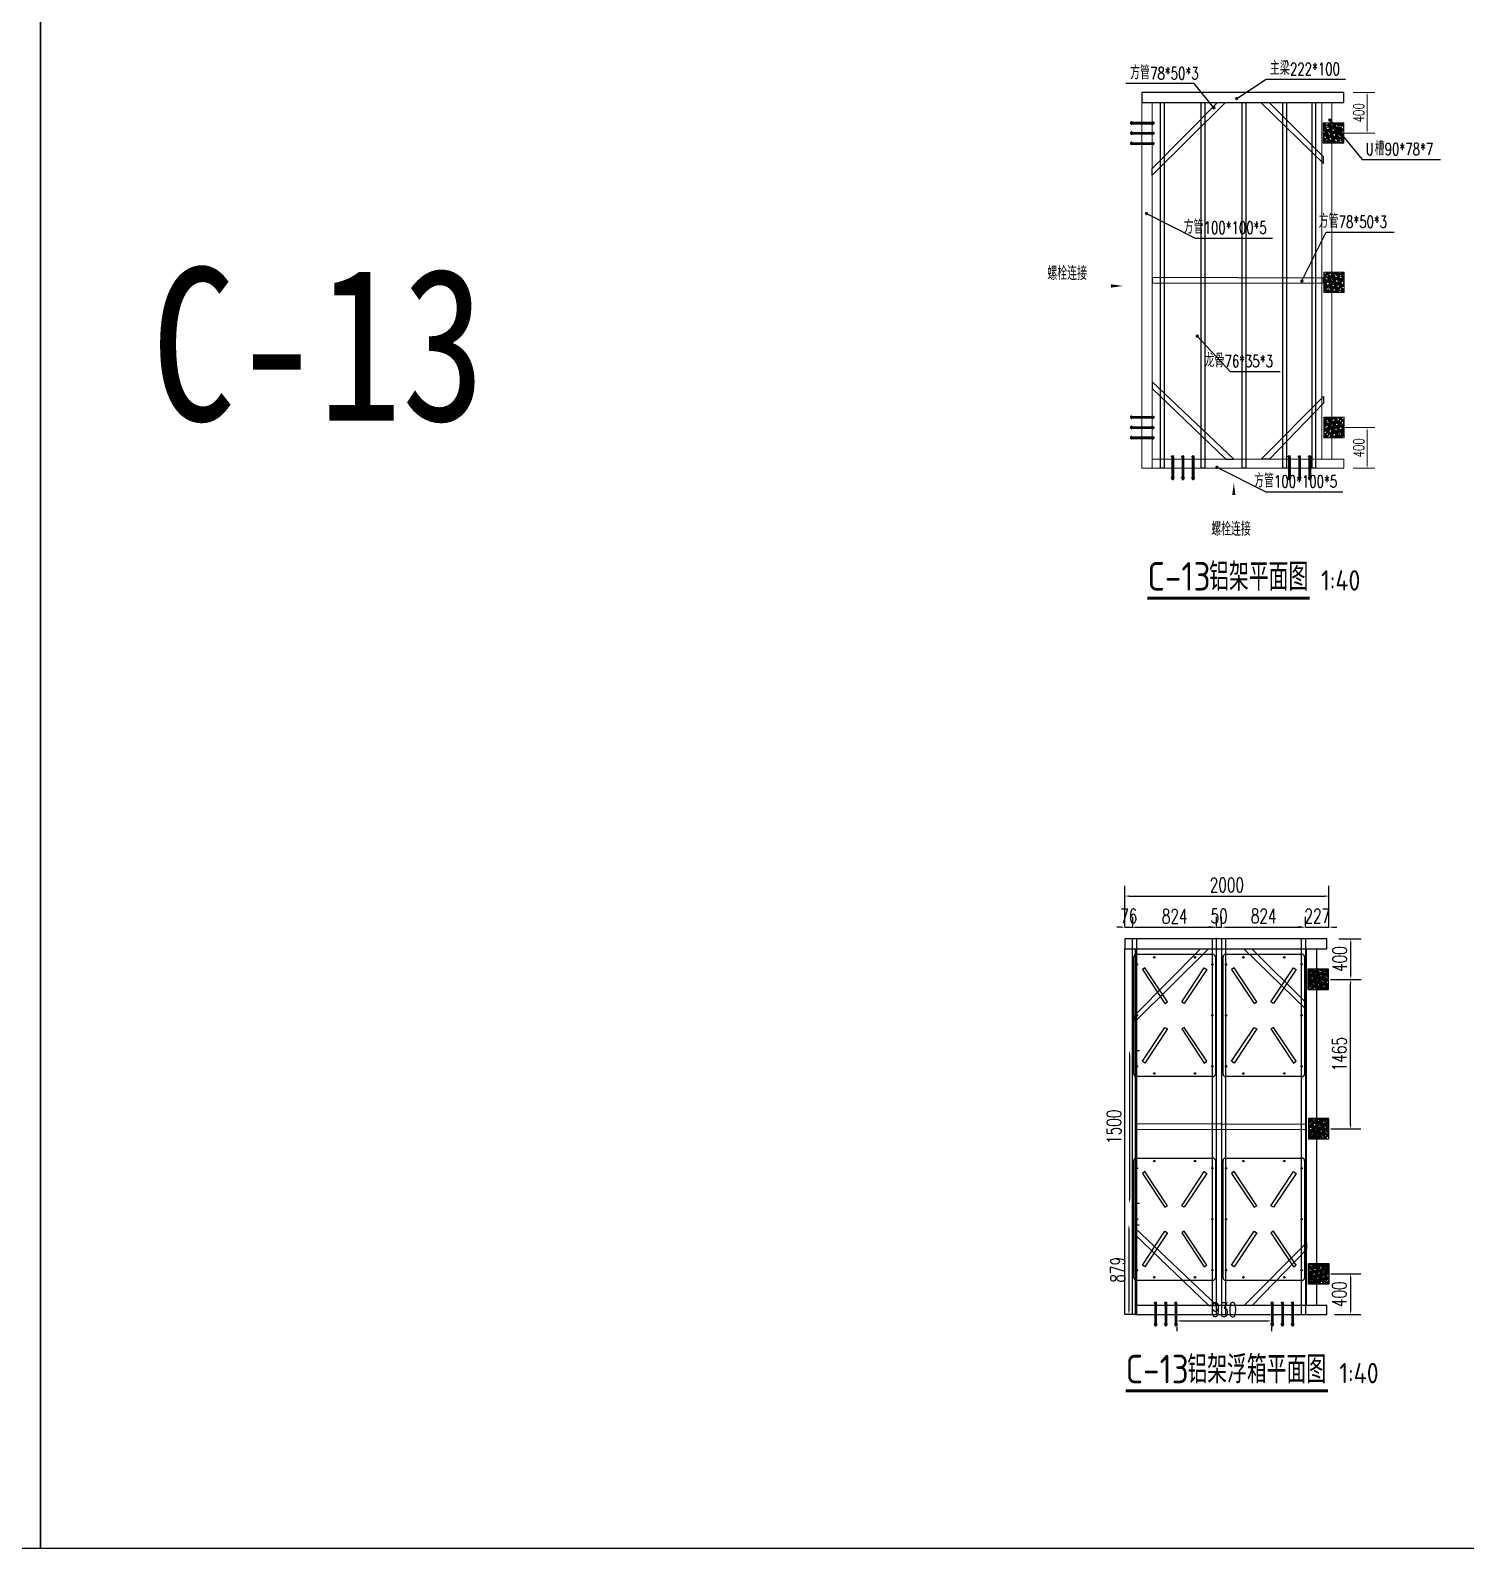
# Model space of a CAD drawing. Extents: x -89702 to 926017, y -610001 to -56924.
# Drawn here: x 24599 to 38678, y -610001 to -595101 of the extents above; entities that cross this region are included whole.
import ezdxf

# ---------------------------------------------------------------- set-up
doc = ezdxf.new("R2010")
doc.units = 0
doc.header["$LTSCALE"] = 10
doc.header["$MEASUREMENT"] = 0
for name, color, linetype in [('BJ02', 2, 'Continuous'), ('DIM_LEAD', 3, 'Continuous'), ('DIM_SYMB', 3, 'Continuous'), ('PUB_TEXT', 7, 'Continuous'), ('W-FLOAT_BOWL浮筒', 253, 'Continuous'), ('W-STEEL_FRAME钢架', 3, 'Continuous'), ('W-STEEL_KEEL钢龙骨', 5, 'Continuous'), ('浮箱U槽', 5, 'Continuous'), ('螺栓孔位', 2, 'Continuous')]:
    doc.layers.add(name, color=color, linetype=linetype)
doc.layers.add('文字标注', color=7, linetype='Continuous', lineweight=18)
doc.styles.add('_TCH_DIM', font='SIMPLEX', dxfattribs={"bigfont": 'GBCBIG'})
doc.styles.get("Standard").update_dxf_attribs({"font": 'gbenor.shx', "bigfont": 'gbcbig.shx'})
doc.styles.add('STANDARD_T3', font='simplex.shx', dxfattribs={"width": 0.7, "bigfont": 'gbcbig.shx'})
doc.styles.add('黑体', font='simhei.ttf', dxfattribs={"width": 0.8})
doc.dimstyles.new('W&&30', dxfattribs={"dimtxt": 105, "dimasz": 30, "dimexe": 75, "dimexo": 90, "dimgap": 30, "dimtad": 1, "dimdec": 0, "dimzin": 0, "dimdsep": 46, "dimtxsty": 'STANDARD_T3', "dimcen": 0.09, "dimclrd": 1, "dimclre": 1, "dimclrt": 7, "dimazin": 2, "dimtfac": 1, "dimtdec": 0, "dimtix": 1, "dimtmove": 2, "dimatfit": 3, "dimfxl": 0, "dimtolj": 1, "dimtzin": 0, "dimarcsym": 0})
doc.dimstyles.new('W&&40', dxfattribs={"dimtxt": 140, "dimasz": 40, "dimexe": 100, "dimexo": 120, "dimgap": 40, "dimtad": 1, "dimdec": 0, "dimzin": 0, "dimdsep": 46, "dimtxsty": 'STANDARD_T3', "dimcen": 0.09, "dimclrd": 1, "dimclre": 1, "dimclrt": 7, "dimazin": 2, "dimtfac": 1, "dimtdec": 0, "dimtix": 1, "dimtmove": 2, "dimatfit": 3, "dimfxl": 0, "dimtolj": 1, "dimtzin": 0, "dimarcsym": 0})

# ---------------------------------------------------------------- blocks, each defined once
blk = doc.blocks.new('01')
h = blk.add_hatch()
h.set_pattern_fill('HOUND', color=77, scale=5)
h.set_pattern_definition([(0, (0, 0), (31.75, 7.9375), [127, -63.5]), (90, (0, 0), (-7.9375, -31.75), [127, -63.5])])
h.paths.add_polyline_path([(50227, 12928), (50227, 12728), (50427, 12728), (50427, 12928)])
h.paths.add_polyline_path([(50382, 12893, -1), (50402, 12893, -1)], flags=16)
h.paths.add_polyline_path([(50252, 12893, -1), (50272, 12893, -1)], flags=16)
h.paths.add_polyline_path([(50402, 12763, -1), (50382, 12763, -1)], flags=16)
h.paths.add_polyline_path([(50272, 12763, -1), (50252, 12763, -1)], flags=16)
at = {"color": 251}
blk.add_lwpolyline([(50227, 12928), (50427, 12928), (50427, 12728), (50227, 12728)], close=True, dxfattribs=at)
at = {"color": 6}
for centre in [(50262, 12893), (50392, 12893), (50262, 12763), (50392, 12763)]:
    blk.add_circle(centre, 10, dxfattribs=at)
blk = doc.blocks.new('*D518')
at = {"layer": 'Defpoints', "color": 0, "transparency": 16777216}
for p in [(37236, -607304), (37271, -607703), (37550, -607703)]:
    blk.add_point(p, dxfattribs=at)
at = {"layer": '浮箱U槽', "color": 1, "lineweight": -2, "transparency": 16777216}
for p, q in [((37356, -607304), (37650, -607304)), ((37550, -607344), (37550, -607663)), ((37391, -607703), (37650, -607703))]:
    blk.add_line(p, q, dxfattribs=at)
at = {"layer": '浮箱U槽', "color": 1, "transparency": 16777216}
for points in [[(37543, -607344), (37557, -607344), (37550, -607304)], [(37543, -607663), (37557, -607663), (37550, -607703)]]:
    blk.add_solid(points, dxfattribs=at)
at = {"layer": '浮箱U槽', "color": 7, "transparency": 16777216, "insert": (37440, -607504), "char_height": 140, "attachment_point": 5, "rotation": 90, "style": 'STANDARD_T3'}
blk.add_mtext('\\A1;400', dxfattribs=at)
blk = doc.blocks.new('*D519')
at = {"layer": 'Defpoints', "color": 0, "transparency": 16777216}
for p in [(37316, -604016), (37552, -604016), (37232, -604415)]:
    blk.add_point(p, dxfattribs=at)
at = {"layer": '浮箱U槽', "color": 1, "lineweight": -2, "transparency": 16777216}
for p, q in [((37436, -604016), (37652, -604016)), ((37552, -604375), (37552, -604056)), ((37352, -604415), (37652, -604415))]:
    blk.add_line(p, q, dxfattribs=at)
at = {"layer": '浮箱U槽', "color": 1, "transparency": 16777216}
for points in [[(37545, -604056), (37558, -604056), (37552, -604016)], [(37545, -604375), (37558, -604375), (37552, -604415)]]:
    blk.add_solid(points, dxfattribs=at)
at = {"layer": '浮箱U槽', "color": 7, "transparency": 16777216, "insert": (37442, -604215), "char_height": 140, "attachment_point": 5, "rotation": 90, "style": 'STANDARD_T3'}
blk.add_mtext('\\A1;400', dxfattribs=at)
blk = doc.blocks.new('*D520')
at = {"layer": 'Defpoints', "color": 0, "transparency": 16777216}
for p in [(37232, -604415), (37550, -604415), (37236, -605880)]:
    blk.add_point(p, dxfattribs=at)
at = {"layer": '浮箱U槽', "color": 1, "lineweight": -2, "transparency": 16777216}
for p, q in [((37352, -604415), (37650, -604415)), ((37550, -605840), (37550, -604455)), ((37356, -605880), (37650, -605880))]:
    blk.add_line(p, q, dxfattribs=at)
at = {"layer": '浮箱U槽', "color": 1, "transparency": 16777216}
for points in [[(37543, -604455), (37557, -604455), (37550, -604415)], [(37543, -605840), (37557, -605840), (37550, -605880)]]:
    blk.add_solid(points, dxfattribs=at)
at = {"layer": '浮箱U槽', "color": 7, "transparency": 16777216, "insert": (37440, -605148), "char_height": 140, "attachment_point": 5, "rotation": 90, "style": 'STANDARD_T3'}
blk.add_mtext('\\A1;1465', dxfattribs=at)
blk = doc.blocks.new('*D521')
at = {"layer": 'Defpoints', "color": 0, "transparency": 16777216}
for p in [(35335, -605111), (35335, -606610), (35380, -606610)]:
    blk.add_point(p, dxfattribs=at)
at = {"layer": '浮箱U槽', "color": 1, "lineweight": -2, "transparency": 16777216}
for p, q in [((35380, -605151), (35380, -606570)), ((35455, -605111), (35480, -605111)), ((35455, -606610), (35480, -606610))]:
    blk.add_line(p, q, dxfattribs=at)
at = {"layer": '浮箱U槽', "color": 1, "transparency": 16777216}
for points in [[(35374, -605151), (35387, -605151), (35380, -605111)], [(35374, -606570), (35387, -606570), (35380, -606610)]]:
    blk.add_solid(points, dxfattribs=at)
at = {"layer": '浮箱U槽', "color": 7, "transparency": 16777216, "insert": (35229, -605861), "char_height": 140, "attachment_point": 5, "rotation": 90, "style": 'STANDARD_T3'}
blk.add_mtext('\\A1;1500', dxfattribs=at)
blk = doc.blocks.new('1')
at = {"lineweight": -3}
for p, q in [((-1521938, 1214338), (-1521935, 1214338)), ((-1521938, 1214336), (-1521931, 1214336)), ((-1521938, 1214336), (-1521914, 1214336)), ((-1521936, 1214341), (-1521936, 1214346)), ((-1521936, 1214346), (-1521916, 1214346)), ((-1521935, 1214341), (-1521936, 1214341)), ((-1521934, 1214347), (-1521932, 1214347)), ((-1521933, 1214352), (-1521931, 1214355)), ((-1521933, 1214136), (-1521933, 1214352)), ((-1521919, 1214352), (-1521933, 1214352)), ((-1521932, 1214347), (-1521919, 1214347)), ((-1521932, 1214346), (-1521932, 1214341)), ((-1521921, 1214355), (-1521931, 1214355)), ((-1521919, 1214352), (-1521921, 1214355)), ((-1521919, 1214347), (-1521921, 1214347)), ((-1521921, 1214346), (-1521921, 1214341)), ((-1521919, 1214136), (-1521919, 1214352)), ((-1521917, 1214341), (-1521916, 1214341)), ((-1521914, 1214338), (-1521917, 1214338)), ((-1521916, 1214341), (-1521916, 1214346)), ((-1521938, 1214136), (-1521931, 1214136)), ((-1521938, 1214136), (-1521914, 1214136)), ((-1521938, 1214134), (-1521935, 1214134)), ((-1521935, 1214131), (-1521936, 1214131)), ((-1521936, 1214131), (-1521936, 1214126)), ((-1521936, 1214126), (-1521916, 1214126)), ((-1521934, 1214125), (-1521932, 1214125)), ((-1521932, 1214126), (-1521932, 1214131)), ((-1521932, 1214125), (-1521919, 1214125)), ((-1521921, 1214126), (-1521921, 1214131)), ((-1521919, 1214125), (-1521921, 1214125)), ((-1521914, 1214134), (-1521917, 1214134)), ((-1521917, 1214131), (-1521916, 1214131)), ((-1521916, 1214131), (-1521916, 1214126))]:
    blk.add_line(p, q, dxfattribs=at)
at = {"color": 1}
for p, q in [((-1521936, 1214346), (-1521934, 1214347)), ((-1521919, 1214347), (-1521916, 1214346))]:
    blk.add_line(p, q, dxfattribs=at)
at = {"color": 6, "lineweight": -3}
for p, q in [((-1521931, 1214136), (-1521931, 1214355)), ((-1521921, 1214136), (-1521921, 1214355))]:
    blk.add_line(p, q, dxfattribs=at)
at = {"lineweight": -3}
for points in [[(-1521933, 1214336), (-1521938, 1214336), (-1521938, 1214338), (-1521914, 1214338), (-1521914, 1214336), (-1521919, 1214336)], [(-1521935, 1214338), (-1521935, 1214341), (-1521917, 1214341), (-1521917, 1214338)], [(-1521933, 1214136), (-1521938, 1214136), (-1521938, 1214134), (-1521914, 1214134), (-1521914, 1214136), (-1521919, 1214136)], [(-1521935, 1214134), (-1521935, 1214131), (-1521917, 1214131), (-1521917, 1214134)]]:
    blk.add_lwpolyline(points, dxfattribs=at)
for centre, radius, start, end in [((-1521934, 1214129), 3.22, 223.6028, 316.3972), ((-1521926, 1214140), 14.7, 248.7607, 291.2393), ((-1521919, 1214129), 3.22, 223.6028, 316.3972)]:
    blk.add_arc(centre, radius, start, end, dxfattribs=at)
blk = doc.blocks.new('螺栓孔位')
at = {"layer": '螺栓孔位', "color": 1, "rotation": 270}
for p in [(-1214244, -1521833), (-1214244, -1521933), (-1214244, -1522033)]:
    blk.add_blockref('1', p, dxfattribs=at)
blk = doc.blocks.new('*D522')
at = {"layer": 'Defpoints', "color": 0, "transparency": 16777216}
for p in [(35844, -607703), (36774, -607703), (36774, -607766)]:
    blk.add_point(p, dxfattribs=at)
at = {"layer": '浮箱U槽', "color": 1, "lineweight": -2, "transparency": 16777216}
for p, q in [((35844, -607823), (35844, -607866)), ((35884, -607766), (36734, -607766)), ((36774, -607823), (36774, -607866))]:
    blk.add_line(p, q, dxfattribs=at)
at = {"layer": '浮箱U槽', "color": 1, "transparency": 16777216}
for points in [[(35884, -607759), (35884, -607772), (35844, -607766)], [(36734, -607759), (36734, -607772), (36774, -607766)]]:
    blk.add_solid(points, dxfattribs=at)
at = {"layer": '浮箱U槽', "color": 7, "transparency": 16777216, "insert": (36309, -607656), "char_height": 140, "attachment_point": 5, "style": 'STANDARD_T3'}
blk.add_mtext('\\A1;930', dxfattribs=at)
blk = doc.blocks.new('*D523')
at = {"layer": 'Defpoints', "color": 0, "transparency": 16777216}
for p in [(35336, -606824), (35336, -607703), (35375, -607703)]:
    blk.add_point(p, dxfattribs=at)
at = {"layer": '浮箱U槽', "color": 1, "lineweight": -2, "transparency": 16777216}
for p, q in [((35456, -606824), (35475, -606824)), ((35375, -606864), (35375, -607663)), ((35456, -607703), (35475, -607703))]:
    blk.add_line(p, q, dxfattribs=at)
at = {"layer": '浮箱U槽', "color": 1, "transparency": 16777216}
for points in [[(35368, -606864), (35382, -606864), (35375, -606824)], [(35368, -607663), (35382, -607663), (35375, -607703)]]:
    blk.add_solid(points, dxfattribs=at)
at = {"layer": '浮箱U槽', "color": 7, "transparency": 16777216, "insert": (35265, -607264), "char_height": 140, "attachment_point": 5, "rotation": 90, "style": 'STANDARD_T3'}
blk.add_mtext('\\A1;879', dxfattribs=at)
blk = doc.blocks.new('*D524')
at = {"layer": 'Defpoints', "color": 0, "transparency": 16777216}
for p in [(35412, -603902), (35336, -604016), (35412, -604016)]:
    blk.add_point(p, dxfattribs=at)
at = {"layer": '浮箱U槽', "color": 1, "lineweight": -2, "transparency": 16777216}
for p, q in [((35336, -603896), (35336, -603802)), ((35412, -603896), (35412, -603802)), ((35296, -603902), (35256, -603902)), ((35336, -603902), (35412, -603902)), ((35452, -603902), (35492, -603902))]:
    blk.add_line(p, q, dxfattribs=at)
at = {"layer": '浮箱U槽', "color": 1, "transparency": 16777216}
for points in [[(35296, -603895), (35296, -603909), (35336, -603902)], [(35452, -603895), (35452, -603909), (35412, -603902)]]:
    blk.add_solid(points, dxfattribs=at)
at = {"layer": '浮箱U槽', "color": 7, "transparency": 16777216, "insert": (35374, -603792), "char_height": 140, "attachment_point": 5, "style": 'STANDARD_T3'}
blk.add_mtext('\\A1;76', dxfattribs=at)
blk = doc.blocks.new('*D525')
at = {"layer": 'Defpoints', "color": 0, "transparency": 16777216}
for p in [(36285, -603902), (36235, -604016), (36285, -604016)]:
    blk.add_point(p, dxfattribs=at)
at = {"layer": '浮箱U槽', "color": 1, "lineweight": -2, "transparency": 16777216}
for p, q in [((36235, -603896), (36235, -603802)), ((36285, -603896), (36285, -603802)), ((36195, -603902), (36155, -603902)), ((36235, -603902), (36285, -603902)), ((36325, -603902), (36365, -603902))]:
    blk.add_line(p, q, dxfattribs=at)
at = {"layer": '浮箱U槽', "color": 1, "transparency": 16777216}
for points in [[(36195, -603895), (36195, -603909), (36235, -603902)], [(36325, -603895), (36325, -603909), (36285, -603902)]]:
    blk.add_solid(points, dxfattribs=at)
at = {"layer": '浮箱U槽', "color": 7, "transparency": 16777216, "insert": (36260, -603792), "char_height": 140, "attachment_point": 5, "style": 'STANDARD_T3'}
blk.add_mtext('\\A1;50', dxfattribs=at)
blk = doc.blocks.new('*D526')
at = {"layer": 'Defpoints', "color": 0, "transparency": 16777216}
for p in [(37109, -603902), (36285, -604016), (37109, -604016)]:
    blk.add_point(p, dxfattribs=at)
at = {"layer": '浮箱U槽', "color": 1, "lineweight": -2, "transparency": 16777216}
for p, q in [((36285, -603896), (36285, -603802)), ((37109, -603896), (37109, -603802)), ((36325, -603902), (37069, -603902))]:
    blk.add_line(p, q, dxfattribs=at)
at = {"layer": '浮箱U槽', "color": 1, "transparency": 16777216}
for points in [[(36325, -603895), (36325, -603909), (36285, -603902)], [(37069, -603895), (37069, -603909), (37109, -603902)]]:
    blk.add_solid(points, dxfattribs=at)
at = {"layer": '浮箱U槽', "color": 7, "transparency": 16777216, "insert": (36697, -603792), "char_height": 140, "attachment_point": 5, "style": 'STANDARD_T3'}
blk.add_mtext('\\A1;824', dxfattribs=at)
blk = doc.blocks.new('*D527')
at = {"layer": 'Defpoints', "color": 0, "transparency": 16777216}
for p in [(37336, -603902), (37109, -604016), (37336, -604016)]:
    blk.add_point(p, dxfattribs=at)
at = {"layer": '浮箱U槽', "color": 1, "lineweight": -2, "transparency": 16777216}
for p, q in [((37109, -603896), (37109, -603802)), ((37336, -603896), (37336, -603802)), ((37069, -603902), (37029, -603902)), ((37109, -603902), (37336, -603902)), ((37376, -603902), (37416, -603902))]:
    blk.add_line(p, q, dxfattribs=at)
at = {"layer": '浮箱U槽', "color": 1, "transparency": 16777216}
for points in [[(37069, -603895), (37069, -603909), (37109, -603902)], [(37376, -603895), (37376, -603909), (37336, -603902)]]:
    blk.add_solid(points, dxfattribs=at)
at = {"layer": '浮箱U槽', "color": 7, "transparency": 16777216, "insert": (37223, -603792), "char_height": 140, "attachment_point": 5, "style": 'STANDARD_T3'}
blk.add_mtext('\\A1;227', dxfattribs=at)
blk = doc.blocks.new('*D528')
at = {"layer": 'Defpoints', "color": 0, "transparency": 16777216}
for p in [(37336, -603597), (35336, -604016), (37336, -604016)]:
    blk.add_point(p, dxfattribs=at)
at = {"layer": '浮箱U槽', "color": 1, "lineweight": -2, "transparency": 16777216}
for p, q in [((35336, -603896), (35336, -603497)), ((37336, -603896), (37336, -603497)), ((35376, -603597), (37296, -603597))]:
    blk.add_line(p, q, dxfattribs=at)
at = {"layer": '浮箱U槽', "color": 1, "transparency": 16777216}
for points in [[(35376, -603590), (35376, -603604), (35336, -603597)], [(37296, -603590), (37296, -603604), (37336, -603597)]]:
    blk.add_solid(points, dxfattribs=at)
at = {"layer": '浮箱U槽', "color": 7, "transparency": 16777216, "insert": (36336, -603487), "char_height": 140, "attachment_point": 5, "style": 'STANDARD_T3'}
blk.add_mtext('\\A1;2000', dxfattribs=at)
blk = doc.blocks.new('$matou$00000145')
at = {"layer": 'W-FLOAT_BOWL浮筒'}
for p, q in [((-600, -375), (-600, 375)), ((-575, 400), (575, 400)), ((600, 375), (600, -375)), ((575, -400), (-575, -400))]:
    blk.add_line(p, q, dxfattribs=at)
at = {"layer": 'W-FLOAT_BOWL浮筒', "color": 3}
for p, q in [((-507, 370), (-493, 370)), ((-500, 377), (-500, 363)), ((-7, 370), (7, 370)), ((0, 377), (0, 363)), ((493, 370), (507, 370)), ((500, 377), (500, 363)), ((-577, 200), (-563, 200)), ((-570, 207), (-570, 193)), ((563, 200), (577, 200)), ((570, 207), (570, 193)), ((-577, -200), (-563, -200)), ((-570, -193), (-570, -207)), ((563, -200), (577, -200)), ((570, -193), (570, -207)), ((-507, -370), (-493, -370)), ((-500, -377), (-500, -363)), ((-7, -370), (7, -370)), ((0, -377), (0, -363)), ((493, -370), (507, -370)), ((500, -377), (500, -363))]:
    blk.add_line(p, q, dxfattribs=at)
at = {"layer": 'W-FLOAT_BOWL浮筒', "ltscale": 100}
for points in [[(-450, 316), (-117, 95), (-133, 70), (-467, 291)], [(450, 316), (117, 95), (133, 70), (467, 291)], [(-450, -316), (-117, -95), (-133, -70), (-467, -291)], [(450, -316), (117, -95), (133, -70), (467, -291)]]:
    blk.add_lwpolyline(points, close=True, dxfattribs=at)
at = {"layer": 'W-FLOAT_BOWL浮筒'}
for centre in [(-500, 370), (0, 370), (500, 370), (-570, 200), (570, 200), (-570, -200), (570, -200), (-500, -370), (0, -370), (500, -370)]:
    blk.add_circle(centre, 7, dxfattribs=at)
for centre, start, end in [((-575, 375), 90, 180), ((575, 375), 0, 90), ((-575, -375), 180, 270), ((575, -375), 270, 0)]:
    blk.add_arc(centre, 25, start, end, dxfattribs=at)
blk = doc.blocks.new('浮箱')
at = {"layer": 'W-FLOAT_BOWL浮筒', "rotation": 270}
blk.add_blockref('$matou$00000145', (0, 0), dxfattribs=at)
blk = doc.blocks.new('*U809')
at = {"layer": 'W-FLOAT_BOWL浮筒'}
blk.add_blockref('浮箱', (0, 0), dxfattribs=at)
blk = doc.blocks.new('*U810')
at = {"layer": 'W-FLOAT_BOWL浮筒', "color": 0, "linetype": 'ByBlock', "lineweight": -2, "transparency": 16777216}
for p in [(0, 2000), (875, 2000), (0, 0), (875, 0)]:
    blk.add_blockref('*U809', p, dxfattribs=at)
blk = doc.blocks.new('*D1627')
at = {"layer": 'Defpoints', "color": 0, "transparency": 16777216}
for p in [(35412, -603905), (36235, -603902), (35412, -604016)]:
    blk.add_point(p, dxfattribs=at)
at = {"layer": '浮箱U槽', "color": 1, "lineweight": -2, "transparency": 16777216}
for p, q in [((35412, -603896), (35412, -603805)), ((36195, -603905), (35452, -603905)), ((36235, -604022), (36235, -604005))]:
    blk.add_line(p, q, dxfattribs=at)
at = {"layer": '浮箱U槽', "color": 1, "transparency": 16777216}
for points in [[(35452, -603899), (35452, -603912), (35412, -603905)], [(36195, -603899), (36195, -603912), (36235, -603905)]]:
    blk.add_solid(points, dxfattribs=at)
at = {"layer": '浮箱U槽', "color": 7, "transparency": 16777216, "insert": (35824, -603795), "char_height": 140, "attachment_point": 5, "style": 'STANDARD_T3'}
blk.add_mtext('\\A1;824', dxfattribs=at)
blk = doc.blocks.new('*D2153')
at = {"color": 1, "lineweight": -2, "transparency": 16777216}
for p, q in [((36703, -603873), (36916, -603873)), ((36841, -603903), (36841, -604243)), ((36601, -604273), (36916, -604273))]:
    blk.add_line(p, q, dxfattribs=at)
at = {"color": 1, "transparency": 16777216}
for points in [[(36836, -603903), (36846, -603903), (36841, -603873)], [(36836, -604243), (36846, -604243), (36841, -604273)]]:
    blk.add_solid(points, dxfattribs=at)
at = {"layer": 'Defpoints', "color": 0, "transparency": 16777216}
for p in [(36613, -603873), (36511, -604273), (36841, -604273)]:
    blk.add_point(p, dxfattribs=at)
at = {"color": 7, "transparency": 16777216, "insert": (36759, -604073), "char_height": 105, "attachment_point": 5, "rotation": 90, "style": 'STANDARD_T3'}
blk.add_mtext('\\A1;400', dxfattribs=at)
blk = doc.blocks.new('*D2154')
at = {"color": 1, "lineweight": -2, "transparency": 16777216}
for p, q in [((36606, -607162), (36916, -607162)), ((36841, -607531), (36841, -607192)), ((36703, -607561), (36916, -607561))]:
    blk.add_line(p, q, dxfattribs=at)
at = {"color": 1, "transparency": 16777216}
for points in [[(36836, -607192), (36846, -607192), (36841, -607162)], [(36836, -607531), (36846, -607531), (36841, -607561)]]:
    blk.add_solid(points, dxfattribs=at)
at = {"layer": 'Defpoints', "color": 0, "transparency": 16777216}
for p in [(36516, -607162), (36841, -607162), (36613, -607561)]:
    blk.add_point(p, dxfattribs=at)
at = {"color": 7, "transparency": 16777216, "insert": (36759, -607361), "char_height": 105, "attachment_point": 5, "rotation": 90, "style": 'STANDARD_T3'}
blk.add_mtext('\\A1;400', dxfattribs=at)
blk = doc.blocks.new('C-13')
at = {"color": 2}
for points in [[(100.4, -100), (100.4, -3687.7), (0, -3687.7), (0, -100)], [(1980.4, -3687.7), (1980.4, -3597.7), (100.4, -3597.7), (100.4, -3687.7)]]:
    blk.add_lwpolyline(points, close=True, dxfattribs=at)
at = {"color": 6}
blk.add_lwpolyline([(1763.4, -100), (1863.4, -100), (1863.4, -3597.7), (1763.4, -3597.7), (1763.4, -100)], dxfattribs=at)
at = {"layer": 'BJ02', "color": 3}
blk.add_lwpolyline([(0, -100), (1980.4, -100), (1980.4, 0), (0, 0)], close=True, dxfattribs=at)
at = {"layer": 'W-STEEL_FRAME钢架', "color": 1}
for points in [[(99.3, -813.4), (99.3, -747.8), (741.5, -98.4), (821, -99.5), (99.3, -813.4)], [(1780.4, -696), (1780.4, -630.4), (1249.9, -101.1), (1170.4, -102.2), (1780.4, -696)], [(100.4, -2839.7), (100.4, -2905.3), (823.3, -3599.4), (902.8, -3598.3), (100.4, -2839.7)], [(1780.4, -2983.2), (1780.4, -3048.8), (1249.9, -3599.4), (1170.4, -3598.3), (1780.4, -2983.2)]]:
    blk.add_lwpolyline(points, dxfattribs=at)
blk.add_lwpolyline([(1780.4, -1871.1), (1780.4, -1821.1), (100.4, -1816.9), (100.4, -1866.9)], close=True, dxfattribs=at)
at = {"layer": 'W-STEEL_KEEL钢龙骨', "color": 4}
for points in [[(217.3, -100), (217.3, -3687.7), (182.3, -3687.7), (182.3, -100)], [(617.4, -100), (617.4, -3687.7), (582.2, -3687.7), (582.2, -100)], [(1017.4, -100), (1017.4, -3687.7), (982.1, -3687.7), (982.4, -100)], [(1417.4, -100), (1417.4, -3687.7), (1382.1, -3687.7), (1382.4, -100)], [(1703.4, -100), (1703.4, -3687.7), (1668.4, -3687.7), (1668.4, -100)]]:
    blk.add_lwpolyline(points, dxfattribs=at)
at = {"color": 4, "xscale": -1}
for p in [(52206, -13227.4), (52210.1, -14692.1)]:
    blk.add_blockref('01', p, dxfattribs=at)
at = {"color": 4, "rotation": 180}
blk.add_blockref('01', (52210.5, 9539.7), dxfattribs=at)
at = {"color": 4}
for base, p1, p2, picture, middle in [((2209.0976, -399.5148), (1980.4007, -0.0028), (1878.8955, -399.5148), '*D2153', (2126.5976, -199.7588)), ((2209.0976, -3288.1913), (1980.4008, -3687.7033), (1883.4008, -3288.1913), '*D2154', (2126.5976, -3487.9473))]:
    dim = blk.add_linear_dim(base=base, p1=p1, p2=p2, angle=90, dimstyle='W&&30', dxfattribs=at)
    dim.commit()
    dim.dimension.update_dxf_attribs({"geometry": picture, "text_midpoint": middle, "insert": (-34632.3453, 603873.3317)})

msp = doc.modelspace()

# ---------------------------------------------------------------- linework, layer by layer
at = {"color": 2}
for points in [[(35436, -604115.7), (35436, -607703.4), (35335.6, -607703.4), (35335.6, -604115.7)], [(37316, -607703.4), (37316, -607613.4), (35436, -607613.4), (35436, -607703.4)]]:
    msp.add_lwpolyline(points, close=True, dxfattribs=at)
at = {"color": 1}
for points in [[(35434.9, -604829.1), (35434.9, -604763.5), (36077.2, -604114.1), (36156.6, -604115.2), (35434.9, -604829.1)], [(37116, -604711.8), (37116, -604646.1), (36585.5, -604116.8), (36506, -604117.9), (37116, -604711.8)], [(35436, -606855.4), (35436, -606921), (36159, -607615.1), (36238.4, -607614), (35436, -606855.4)], [(37116, -606998.9), (37116, -607064.5), (36585.5, -607615.1), (36506, -607614), (37116, -606998.9)]]:
    msp.add_lwpolyline(points, dxfattribs=at)
at = {"color": 6}
msp.add_lwpolyline([(37116, -604115.7), (37216, -604115.7), (37216, -607613.4), (37116, -607613.4), (37116, -604115.7)], dxfattribs=at)
at = {"color": 1}
msp.add_lwpolyline([(37116, -605886.8), (37116, -605836.8), (35436, -605832.6), (35436, -605882.6)], close=True, dxfattribs=at)
at = {"layer": 'BJ02'}
for points in [[(-18540, -490906.1), (24698.5, -490906.1), (24698.5, -610000.5), (-18540, -610000.5)], [(24698.5, -490906.1), (67937.1, -490906.1), (67937.1, -610000.5), (24698.5, -610000.5)]]:
    msp.add_lwpolyline(points, close=True, dxfattribs=at)
at = {"layer": 'BJ02', "color": 3}
msp.add_lwpolyline([(35335.6, -604115.7), (37316, -604115.7), (37316, -604015.7), (35335.6, -604015.7)], close=True, dxfattribs=at)
at = {"layer": 'DIM_LEAD'}
for p, q in [((36013.8, -595624), (35345.2, -595624)), ((36208.7, -595861.4), (36013.8, -595624)), ((36432.8, -595770.4), (36720.9, -595581.3)), ((36720.9, -595581.3), (37501.1, -595581.3)), ((37345.6, -595981.1), (37662.5, -596368.3)), ((37662.5, -596368.3), (38430.3, -596368.3)), ((35548, -596898.9), (36026.3, -597139.1)), ((36026.3, -597139.1), (36782.2, -597139.1)), ((37072.2, -597560.5), (37310.1, -597081.6)), ((37310.1, -597081.6), (37978.7, -597081.6)), ((36045.4, -598101.5), (36368.3, -598448.9)), ((36368.3, -598448.9), (36859.3, -598448.9)), ((36238.9, -599389), (36717.1, -599629.3)), ((36717.1, -599629.3), (37473, -599629.3))]:
    msp.add_line(p, q, dxfattribs=at)
at = {"layer": 'DIM_LEAD', "const_width": 16}
for points in [[(36426.1, -595774.8, 1), (36439.5, -595766.1, 1)], [(36213.8, -595867.6, 1), (36203.6, -595855.2, 1)], [(37340.5, -595974.9, 1), (37350.7, -595987.3, 1)], [(35540.9, -596895.3, 1), (35555.2, -596902.5, 1)], [(37068.6, -597567.7, 1), (37075.7, -597553.4, 1)], [(36040, -598095.6, 1), (36050.9, -598107.4, 1)], [(36231.7, -599385.4, 1), (36246, -599392.6, 1)]]:
    msp.add_lwpolyline(points, format="xyb", close=True, dxfattribs=at)
at = {"layer": 'DIM_SYMB'}
for points in [[(34832.8, -597609.4, 0, 0, 0), (34832.8, -597609.4, 0, 0, 0), (34589.6, -597609.4, 0, 0, 0), (35319.1, -597609.4, 0, 32, 0), (35199.1, -597609.4, 0, 0, 0)], [(36404.4, -599906.6, 0, 0, 0), (36404.4, -599906.6, 0, 0, 0), (36404.4, -599906.6, 0, 0, 0), (36404.4, -599541.8, 0, 32, 0), (36404.4, -599661.8, 0, 0, 0)]]:
    msp.add_lwpolyline(points, format="xyseb", dxfattribs=at)
at = {"layer": 'DIM_SYMB', "const_width": 28}
for points in [[(35556.1, -600673.1), (37148.1, -600673.1)], [(35342.3, -608451.9), (37327.5, -608451.9)]]:
    msp.add_lwpolyline(points, dxfattribs=at)
at = {"layer": '浮箱U槽'}
for p, q in [((35411.8, -607703.4), (35411.8, -604015.7)), ((35451.8, -607703.4), (35451.8, -604015.7)), ((36195.4, -607703.4), (36195.4, -604015.7)), ((36235.4, -607703.4), (36235.4, -604015.7)), ((36285.3, -607703.4), (36285.3, -604015.7)), ((36325.3, -607703.4), (36325.3, -604015.7)), ((37069.3, -607703.4), (37069.3, -604015.7)), ((37109.3, -607703.4), (37109.3, -604015.7))]:
    msp.add_line(p, q, dxfattribs=at)

# ---------------------------------------------------------------- block references
at = {"color": 4, "xscale": -1, "rotation": 359.999999999999}
for p in [(87558.7, -617243.1), (87562.8, -618707.8)]:
    msp.add_blockref('01', p, dxfattribs=at)
at = {"color": 4, "rotation": 179.9999999999989}
msp.add_blockref('01', (87563.2, -594476), dxfattribs=at)
at = {"layer": 'W-FLOAT_BOWL浮筒'}
msp.add_blockref('*U810', (35823.4, -606767.9), dxfattribs=at)
at = {"layer": '文字标注'}
msp.add_blockref('C-13', (35503.2, -595710.4), dxfattribs=at)
at = {"layer": '螺栓孔位'}
for p in [(35510.9, -596103.4), (35510.9, -598991.1)]:
    msp.add_blockref('螺栓孔位', p, dxfattribs=at)
at = {"layer": '螺栓孔位', "rotation": 270}
for p in [(35911.1, -599398.6), (37055.4, -599398.6), (35743.5, -607703.9), (36887.8, -607703.9)]:
    msp.add_blockref('螺栓孔位', p, dxfattribs=at)

# ---------------------------------------------------------------- texts
at = {"layer": 'PUB_TEXT', "color": 7, "style": '_TCH_DIM'}
for s, height, p in [('方管', 135.04, (35387.2, -595582)), ('主梁', 135.04, (36758.5, -595539.3)), ('槽', 135, (37786, -596326.3)), ('方管', 135.04, (35911.6, -597097.1)), ('方管', 135.04, (37236.1, -597039.6)), ('螺栓连接', 135.04, (34575, -597551.8)), ('龙骨', 135.04, (36116.7, -598406.9)), ('方管', 135.04, (36602.4, -599587.3)), ('螺栓连接', 135.04, (36182.1, -600061.2))]:
    msp.add_text(s, height=height, dxfattribs=at).set_placement(p)
at = {"layer": 'PUB_TEXT', "color": 7, "style": '_TCH_DIM', "width": 0.705882}
for s, p in [('78*50*3', (35583.8, -595582)), ('222*100', (36955.1, -595539.3)), ('U', (37698, -596326.3)), ('90*78*7', (37884.3, -596326.3)), ('100*100*5', (36108.2, -597097.1)), ('78*50*3', (37432.7, -597039.6)), ('76*35*3', (36313.3, -598406.9)), ('100*100*5', (36799, -599587.3))]:
    msp.add_text(s, height=119, dxfattribs=at).set_placement(p)
at = {"layer": 'PUB_TEXT', "style": '黑体', "width": 0.8}
msp.add_text('C-13', height=1502.11, dxfattribs=at).set_placement((25789, -598932.5))
at = {"layer": 'PUB_TEXT', "color": 7}
for s, height, p in [('C-13', 280, (35556.1, -600599.2)), ('铝架平面图', 270.07, (36162.7, -600599.2)), ('1:40', 200, (37260.1, -600599.2)), ('C-13', 280, (35342.3, -608378)), ('铝架浮箱平面图', 270.07, (35948.9, -608378)), ('1:40', 200, (37439.5, -608378))]:
    msp.add_text(s, height=height, dxfattribs=at).set_placement(p)

# ---------------------------------------------------------------- dimensions: what is measured, and where the dimension line sits
at = {"layer": '浮箱U槽'}
for base, p1, p2, picture, middle in [((37336, -603597.1), (35335.6, -604015.7), (37336, -604015.7), '*D528', (36335.8, -603487.1)), ((35411.8, -603902.1), (35335.6, -604015.7), (35411.8, -604015.7), '*D524', (35373.7, -603792.1)), ((35411.8, -603905.4), (36235.4, -603902.1), (35411.8, -604015.7), '*D1627', (35823.6, -603795.4)), ((36285.3, -603902.1), (36235.4, -604015.7), (36285.3, -604015.7), '*D525', (36260.3, -603792.1)), ((37109.3, -603902.1), (36285.3, -604015.7), (37109.3, -604015.7), '*D526', (36697.3, -603792.1)), ((37336, -603902.1), (37109.3, -604015.7), (37336, -604015.7), '*D527', (37222.7, -603792.1)), ((36773.8, -607765.6), (35843.5, -607703.2), (36773.8, -607703.3), '*D522', (36308.7, -607655.6))]:
    dim = msp.add_linear_dim(base=base, p1=p1, p2=p2, dimstyle='W&&40', dxfattribs=at)
    dim.commit()
    dim.dimension.update_dxf_attribs({"geometry": picture, "text_midpoint": middle})
for base, p1, p2, picture, middle in [((37551.5702, -604015.7047), (37231.5375, -604415.2167), (37316.0427, -604015.7047), '*D519', (37441.5702, -604215.4607)), ((37550.1, -604415.2), (37235.6, -605880), (37231.5, -604415.2), '*D520', (37440.1, -605147.6)), ((35374.9, -607703.4), (35335.6, -606824.4), (35335.6, -607703.4), '*D523', (35264.9, -607263.9)), ((37550.1362, -607703.4052), (37236.0428, -607303.8932), (37270.642, -607703.4052), '*D518', (37440.1362, -607503.6492))]:
    dim = msp.add_linear_dim(base=base, p1=p1, p2=p2, angle=90, dimstyle='W&&40', dxfattribs=at)
    dim.commit()
    dim.dimension.update_dxf_attribs({"geometry": picture, "text_midpoint": middle})
dim = msp.add_linear_dim(base=(35380.4, -606610.4), p1=(35335.4, -605110.7), p2=(35335.4, -606610.4), angle=90, dimstyle='W&&40', dxfattribs=at)
dim.commit()
dim.dimension.update_dxf_attribs({"geometry": '*D521', "text_midpoint": (35229, -605860.6), "dimtype": 128})

doc.saveas('drawing.dxf')
